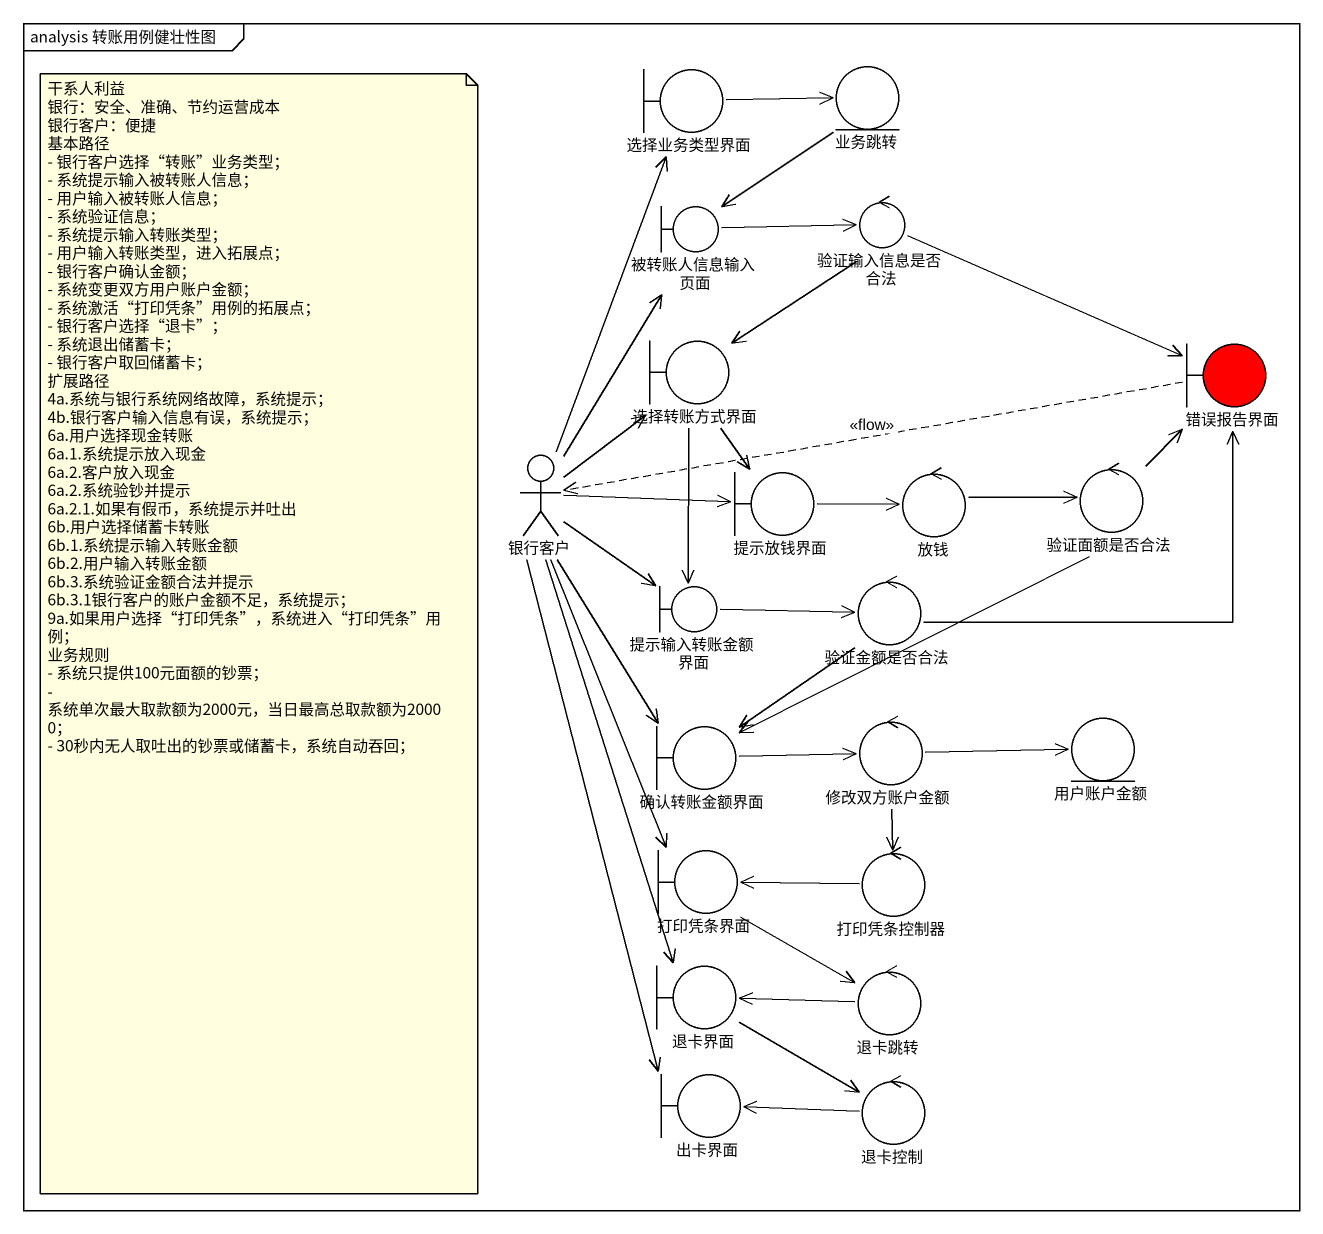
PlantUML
@startuml
mainframe analysis 转账用例健壮性图
boundary 选择业务类型界面
entity 业务跳转
control 验证输入信息是否合法
boundary 被转账人信息输入页面
boundary 选择转账方式界面
boundary 错误报告界面 #FF0000
actor 银行客户
boundary 提示放钱界面
control 放钱
control 验证面额是否合法
boundary 提示输入转账金额界面
control 验证金额是否合法
control 修改双方账户金额
entity 用户账户金额
boundary 确认转账金额界面
boundary 打印凭条界面
control 打印凭条控制器
boundary 退卡界面
control 退卡跳转
boundary 出卡界面
control 退卡控制
选择业务类型界面 -right-> 业务跳转
业务跳转 --> 被转账人信息输入页面
验证输入信息是否合法 --> 选择转账方式界面
验证输入信息是否合法 -right-> 错误报告界面
被转账人信息输入页面 -right-> 验证输入信息是否合法
选择转账方式界面 --> 提示放钱界面
选择转账方式界面 --> 提示输入转账金额界面
错误报告界面 .left.> 银行客户 : <<flow>>
银行客户 -up-> 选择业务类型界面
银行客户 -up-> 被转账人信息输入页面
银行客户 -up-> 选择转账方式界面
银行客户 -right-> 提示放钱界面
银行客户 --> 提示输入转账金额界面
银行客户 --> 确认转账金额界面
银行客户 --> 打印凭条界面
银行客户 --> 退卡界面
银行客户 --> 出卡界面
提示放钱界面 -right-> 放钱
放钱 -right-> 验证面额是否合法
验证面额是否合法 -up-> 错误报告界面
验证面额是否合法 --> 确认转账金额界面
提示输入转账金额界面 -right-> 验证金额是否合法
验证金额是否合法 -up-> 错误报告界面
验证金额是否合法 --> 确认转账金额界面
修改双方账户金额 -right-> 用户账户金额
修改双方账户金额 --> 打印凭条控制器
确认转账金额界面 -right-> 修改双方账户金额
打印凭条界面 --> 退卡跳转
打印凭条控制器 -left-> 打印凭条界面
退卡界面 --> 退卡控制
退卡跳转 -left-> 退卡界面
退卡控制 -left-> 出卡界面
note as N1
  干系人利益
  银行：安全、准确、节约运营成本
  银行客户：便捷
  基本路径
  - 银行客户选择“转账”业务类型；
  - 系统提示输入被转账人信息；
  - 用户输入被转账人信息；
  - 系统验证信息；
  - 系统提示输入转账类型；
  - 用户输入转账类型，进入拓展点；
  - 银行客户确认金额；
  - 系统变更双方用户账户金额；
  - 系统激活“打印凭条”用例的拓展点；
  - 银行客户选择“退卡”；
  - 系统退出储蓄卡；
  - 银行客户取回储蓄卡；
  扩展路径
  4a.系统与银行系统网络故障，系统提示；
  4b.银行客户输入信息有误，系统提示；
  6a.用户选择现金转账
  6a.1.系统提示放入现金
  6a.2.客户放入现金
  6a.2.系统验钞并提示
  6a.2.1.如果有假币，系统提示并吐出
  6b.用户选择储蓄卡转账
  6b.1.系统提示输入转账金额
  6b.2.用户输入转账金额
  6b.3.系统验证金额合法并提示
  6b.3.1银行客户的账户金额不足，系统提示；
  9a.如果用户选择“打印凭条”，系统进入“打印凭条”用例；
  业务规则
  - 系统只提供100元面额的钞票；
  - 系统单次最大取款额为2000元，当日最高总取款额为20000；
  - 30秒内无人取吐出的钞票或储蓄卡，系统自动吞回；
end note
@enduml
